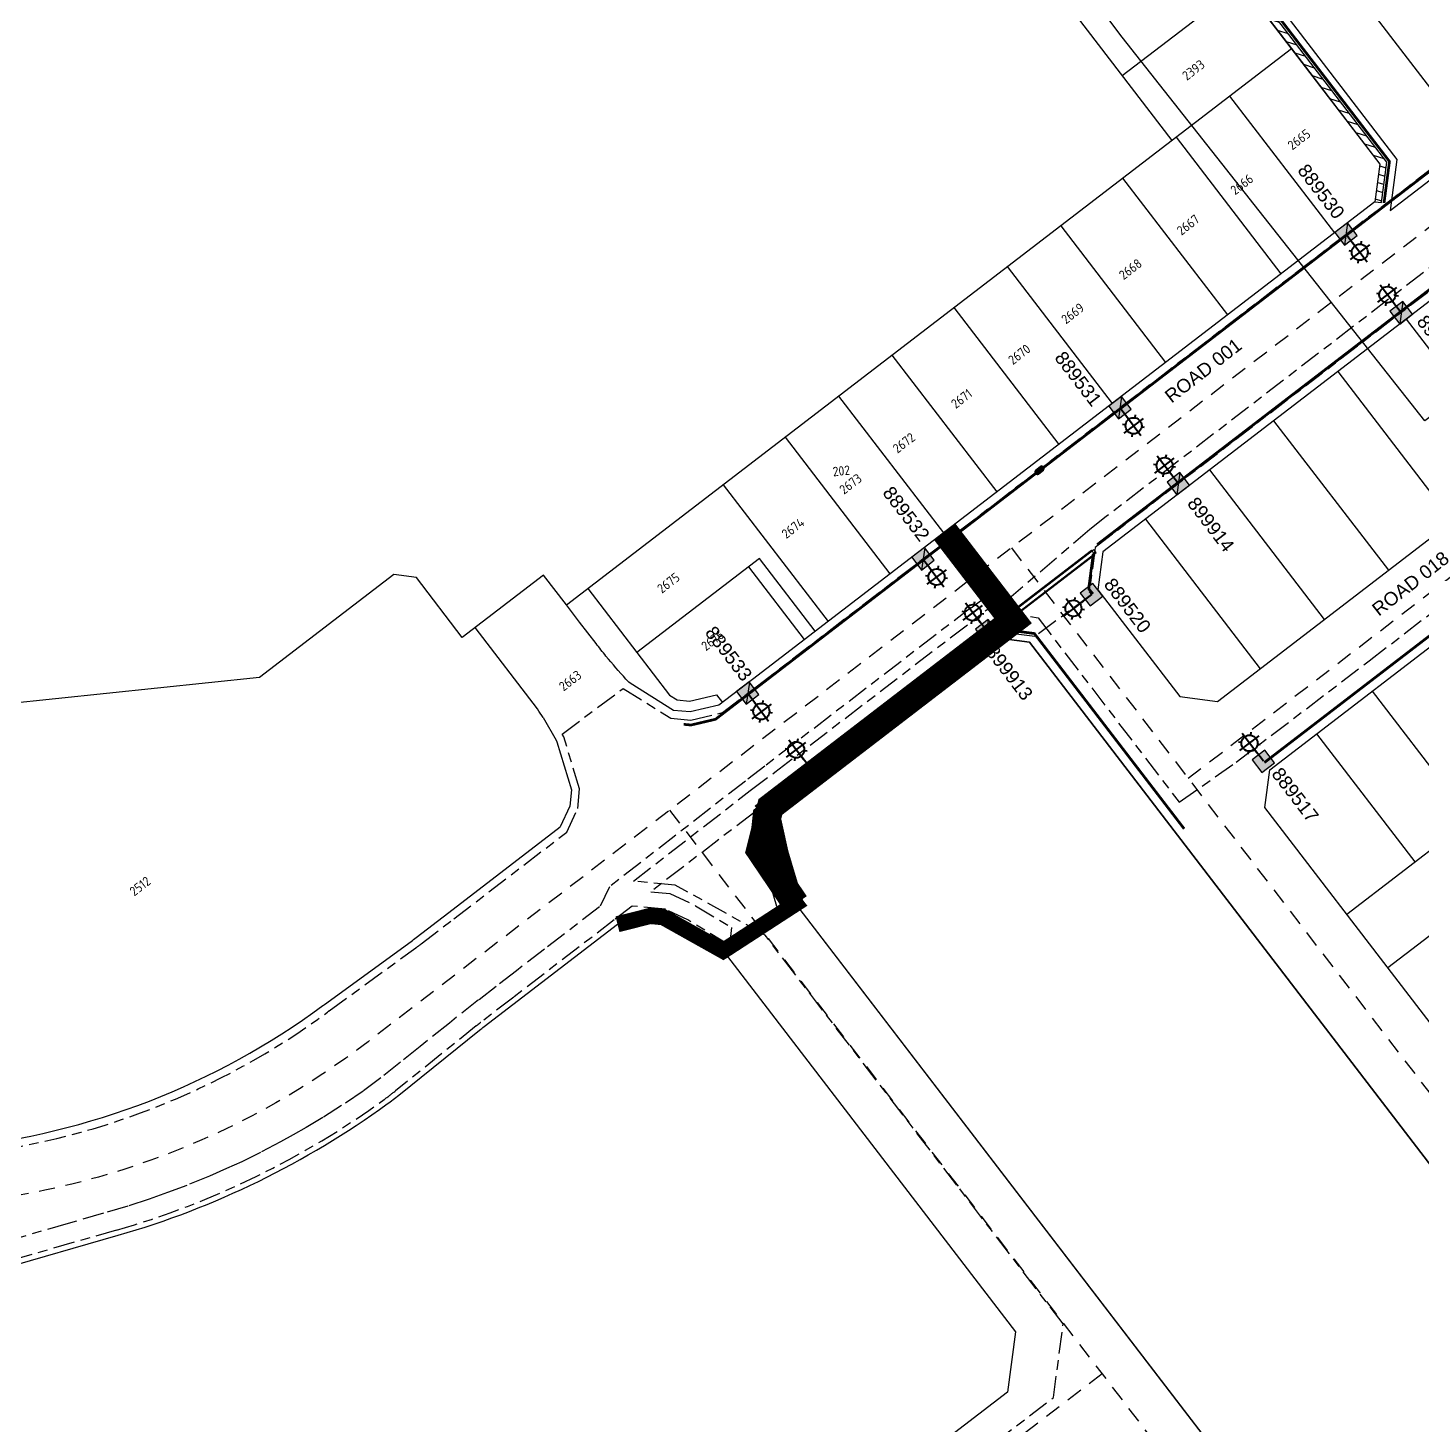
# Model space of a CAD drawing. Extents: x 296374 to 298792, y 6267790 to 6270844.
# Drawn here: x 297912.4 to 298171.3, y 6269477.4 to 6269736.8 of the extents above; entities that cross this region are included whole.
import ezdxf
from ezdxf.enums import TextEntityAlignment as Align

# ---------------------------------------------------------------- set-up
doc = ezdxf.new("R2010")
doc.units = 0
for name, pattern in [('Cable Exist UG', [8.2, 4, -1.2, 1.8, -1.2]), ('Dash', [5, 3, -2]), ('IE Trench LV', [6.5, 5, -1.5])]:
    doc.linetypes.add(name, pattern=pattern)
doc.layers.get('0').update_dxf_attribs({"color": 6})
for name, color, linetype in [('_User Miscellaneous7', 7, 'Continuous'), ('_User_Easement', 7, 'Continuous'), ('_User_Exist_HV_Equip', 7, 'Continuous'), ('_User_Exist_Trench', 7, 'Continuous'), ('_User_SL_Exist', 7, 'Continuous'), ('_User_xref', 6, 'Continuous'), ('D-RD-Stage1-B.E_BDY', 2, 'Continuous'), ('D-RD-Stage1_BDY', 2, 'Continuous'), ('Duct_SP_NEW', 2, 'Continuous'), ('Equip_SP_SL_EXT', 7, 'Continuous'), ('Mains_HV_NEW_U97', 2, 'Continuous'), ('Notes', 7, 'Continuous'), ('Notes_SP_MISC', 7, 'Continuous'), ('SupportsUG_SP_LV_SL_EXT', 7, 'Continuous'), ('Trench_SP_NEW', 2, 'IE Trench LV'), ('UG_Details_SP_MISC', 7, 'Continuous'), ('X-Masterplan_LotLayout_P2$0$D-LO-LOTS-FUTURE', 251, 'Continuous'), ('X-Masterplan_LotLayout_P2$0$D-LO-Stage 1', 251, 'Continuous'), ('X-Masterplan_LotLayout_P2$0$D-LO-Stage 24', 251, 'Continuous'), ('X-Masterplan_LotLayout_P2$0$D-LO-Stage 26', 251, 'Continuous'), ('X-Masterplan_LotLayout_P2$0$D-RD-Future_BDY', 251, 'Continuous'), ('X-Masterplan_LotLayout_P2$0$D-RD-P1_CL', 251, 'Dash'), ('X-Masterplan_LotLayout_P2$0$D-RD-Stage12_BDY', 251, 'Continuous'), ('X-Masterplan_LotLayout_P2$0$D-RD-Stage1_BDY', 251, 'Continuous'), ('X-Masterplan_LotLayout_P2$0$D-RD-Stage24_BDY', 252, 'Continuous'), ('X-Masterplan_LotLayout_P2$0$D-RD-Stage26_BDY', 251, 'Continuous'), ('XR-600340-15-23-CI-DESIGN$0$GN-ANNO-TEXT-LOT', 8, 'Continuous'), ('XR-600340-P4-CI-DESIGN (06032016)$0$GN-ANNO-LOT-No.', 251, 'Continuous')]:
    doc.layers.add(name, color=color, linetype=linetype)
doc.layers.add('Stage 2-DA1', color=160, linetype='Continuous', transparency=0.4)
doc.layers.add('Stage 4-DA1', color=160, linetype='Continuous', transparency=0.4)
doc.layers.add('Viewports', color=6, linetype='Continuous', plot=False)
doc.styles.add('COLUMN_LABEL', font='arial.ttf')
doc.styles.add('iecARIAL', font='arial.ttf', dxfattribs={"height": 2})
doc.styles.add('POLE_LABEL', font='arial.ttf')
doc.styles.get("Standard").update_dxf_attribs({"font": 'arial.ttf'})
doc.styles.add('XR-600340-15-23-CI-DESIGN$0$CDD_AN-ISOCP', font='isocp.shx')
doc.styles.add('XR-600340-P4-CI-DESIGN (06032016)$0$CDD_AN-ISOCP', font='isocp.shx')
doc.linetypes.add('Cable 1', pattern='A,7,-3,["//",Standard,S=1.5,R=0,X=-2.1,Y=-0.7],-0.001', length=10.001)
doc.linetypes.add('IE Trench HV', pattern='A,7,-0.2,["/",Standard,S=3,R=0,X=0.6,Y=-1.4],-2.5', length=9.7)

# ---------------------------------------------------------------- blocks, each defined once
blk = doc.blocks.new('XR-600340-P4-CI-DESIGN (06032016)')
at = {"layer": 'Defpoints', "linetype": 'ByBlock', "char_height": 1.75, "attachment_point": 5, "rotation": 37.4542, "style": 'XR-600340-P4-CI-DESIGN (06032016)$0$CDD_AN-ISOCP'}
for s, insert in [('2663', (298013.12, 6269615.64)), ('2512', (297933.25, 6269577.48))]:
    blk.add_mtext(s, dxfattribs=dict(at, insert=insert))
at = {"layer": 'XR-600340-P4-CI-DESIGN (06032016)$0$GN-ANNO-LOT-No.', "linetype": 'ByBlock', "char_height": 1.75, "attachment_point": 5, "rotation": 37.4542, "style": 'XR-600340-P4-CI-DESIGN (06032016)$0$CDD_AN-ISOCP'}
for s, insert in [('2393', (298128.84, 6269729.01)), ('2665', (298148.45, 6269716.12)), ('2666', (298137.83, 6269707.78)), ('2667', (298127.85, 6269700.26)), ('2668', (298117.14, 6269692.04)), ('2669', (298106.43, 6269683.82)), ('2670', (298096.51, 6269676.21)), ('2671', (298085.8, 6269667.99)), ('2672', (298075.09, 6269659.78)), ('2673', (298065.18, 6269652.17)), ('2674', (298054.49, 6269643.97)), ('2675', (298031.36, 6269633.79)), ('2676', (298039.55, 6269623.12))]:
    blk.add_mtext(s, dxfattribs=dict(at, insert=insert))
blk = doc.blocks.new('X-Masterplan_LotLayout_P2')
at = {"layer": 'X-Masterplan_LotLayout_P2$0$D-LO-LOTS-FUTURE'}
for p, q in [((298168.33, 6269682.76), (298189.63, 6269655)), ((298155.63, 6269673.02), (298176.94, 6269645.26)), ((298143.73, 6269663.89), (298165.04, 6269636.13)), ((298131.83, 6269654.76), (298153.13, 6269626.99)), ((298119.93, 6269645.63), (298141.23, 6269617.86))]:
    blk.add_line(p, q, dxfattribs=at)
at = {"layer": 'X-Masterplan_LotLayout_P2$0$D-LO-Stage 1'}
for p, q in [((298180.34, 6269589.89), (298162.08, 6269613.69)), ((298170.03, 6269581.98), (298151.77, 6269605.78)), ((298212.55, 6269598.84), (298164.94, 6269562.32)), ((298181.14, 6269590.5), (298157.33, 6269572.24))]:
    blk.add_line(p, q, dxfattribs=at)
at = {"layer": 'X-Masterplan_LotLayout_P2$0$D-LO-Stage 24'}
blk.add_line((298137.84, 6269744.96), (298115.62, 6269727.91), dxfattribs=at)
at = {"layer": 'X-Masterplan_LotLayout_P2$0$D-LO-Stage 26'}
for points in [[(298135.53, 6269724.15), (298155.01, 6269698.76)], [(298125.61, 6269716.54), (298145.09, 6269691.15)], [(298115.69, 6269708.93), (298135.17, 6269683.54)], [(298104.19, 6269700.11), (298123.67, 6269674.72)], [(298094.27, 6269692.5), (298113.75, 6269667.11)], [(298084.35, 6269684.89), (298103.83, 6269659.5)], [(298072.85, 6269676.06), (298092.33, 6269650.67)], [(298062.93, 6269668.45), (298082.41, 6269643.06)], [(298053.01, 6269660.84), (298072.49, 6269635.45)], [(298041.51, 6269652.02), (298060.99, 6269626.63)]]:
    blk.add_lwpolyline(points, dxfattribs=at)
at = {"layer": 'X-Masterplan_LotLayout_P2$0$D-LO-Stage 26', "flags": 128}
for points in [[(298048.26, 6269638.29), (298025.51, 6269620.84)], [(298058.61, 6269624.8), (298048.26, 6269638.29)], [(298056.63, 6269623.28), (298046.28, 6269636.77)], [(298016.38, 6269632.74), (298031.58, 6269612.93)], [(298031.58, 6269612.93), (298032.97, 6269612.07), (298035.25, 6269611.85), (298040.27, 6269613.03)], [(298040.27, 6269613.03), (298041.38, 6269611.58)]]:
    blk.add_lwpolyline(points, dxfattribs=at)
at = {"layer": 'X-Masterplan_LotLayout_P2$0$D-RD-Future_BDY'}
for points in [[(297993.08, 6269623.68), (297984.56, 6269634.79), (297980.35, 6269635.34), (297955.45, 6269616.24), (297889.05, 6269609.32)], [(298008.16, 6269635.25), (297993.08, 6269623.68)], [(298012.42, 6269629.69), (298008.16, 6269635.25)], [(298007.04, 6269610.42), (297995.46, 6269625.51)]]:
    blk.add_lwpolyline(points, dxfattribs=at)
at = {"layer": 'X-Masterplan_LotLayout_P2$0$D-RD-Future_BDY', "flags": 128}
blk.add_lwpolyline([(298008.11, 6269608.78, -0.025769), (298007.04, 6269610.42)], format="xyb", dxfattribs=at)
blk.add_lwpolyline([(298008.11, 6269608.78), (298010.51, 6269604.61), (298010.61, 6269604.29)], dxfattribs=at)
at = {"layer": 'X-Masterplan_LotLayout_P2$0$D-RD-P1_CL', "flags": 128}
for points in [[(298408.22, 6269880.56), (297975.57, 6269548.61, -0.138523), (297900.31, 6269518.63), (297148.88, 6269440.3, 0.014342), (297035.12, 6269425.13), (297032.8, 6269424.75)], [(298111.87, 6269486.93), (297964.82, 6269374.11, -0.107375), (297934.09, 6269359.63), (297898.99, 6269351.53)]]:
    blk.add_lwpolyline(points, format="xyb", dxfattribs=at)
for points in [[(298127.86, 6269597.52), (298308.75, 6269736.31)], [(298095.05, 6269640.28), (298224.03, 6269472.16)], [(298031.58, 6269591.58), (298116.74, 6269480.59), (298121.51, 6269474.36)]]:
    blk.add_lwpolyline(points, dxfattribs=at)
at = {"layer": 'X-Masterplan_LotLayout_P2$0$D-RD-Stage12_BDY'}
blk.add_lwpolyline([(298159, 6269438.65), (298127.86, 6269479.23)], dxfattribs=at)
at = {"layer": 'X-Masterplan_LotLayout_P2$0$D-RD-Stage1_BDY'}
for p, q in [((298041.52, 6269565.48), (298095.78, 6269494.76)), ((298095.78, 6269494.76), (298094.3, 6269483.54))]:
    blk.add_line(p, q, dxfattribs=at)
at = {"layer": 'X-Masterplan_LotLayout_P2$0$D-RD-Stage1_BDY', "flags": 128}
for points in [[(298264.51, 6269756.56), (298112, 6269639.55), (298111.07, 6269632.53), (298126.29, 6269612.7), (298133.3, 6269611.78), (298293.56, 6269734.74), (298294.49, 6269741.75), (298287.87, 6269750.37)], [(298209.77, 6269477.61), (298098.38, 6269622.8), (298091.37, 6269623.72), (298053.53, 6269594.69)], [(298053.53, 6269594.69), (298091.37, 6269623.72)], [(298091.37, 6269623.72), (298098.38, 6269622.8), (298209.77, 6269477.61), (298208.85, 6269470.6), (298207.76, 6269469.76)], [(298010.61, 6269604.29), (298013.33, 6269595.39), (298013.04, 6269592.32), (298011.26, 6269588.48)], [(298053.53, 6269594.69), (298051.44, 6269590.38), (298051.21, 6269587.98), (298052.17, 6269583.64), (298054.98, 6269574.22)], [(297990.59, 6269572.61), (298011.26, 6269588.48)], [(298127.86, 6269479.23), (298054.98, 6269574.22)], [(298021.89, 6269570.42), (298027.97, 6269571.95), (298030.38, 6269571.72), (298034.26, 6269569.89), (298041.52, 6269565.48)]]:
    blk.add_lwpolyline(points, dxfattribs=at)
blk.add_lwpolyline([(298229.48, 6269486.42), (298222.47, 6269487.35), (298142.12, 6269592.07), (298143.04, 6269599.08), (298182.71, 6269629.52), (298189.72, 6269628.6), (298270.07, 6269523.87), (298269.15, 6269516.86)], close=True, dxfattribs=at)
for points in [[(297884.75, 6269527.46), (297899.24, 6269528.97, 0.133796), (297967.18, 6269555.31, -0.001656), (297967.47, 6269555.52), (297983.57, 6269567.24, 0.006297), (297984.5, 6269567.94), (297990.59, 6269572.61)], [(297907.34, 6269506.39), (297929.17, 6269512.66, 0.087349), (297979.15, 6269537.06, 0.01221), (297981.28, 6269538.69), (297996.3, 6269550.76, -0.005685), (297997.11, 6269551.4), (298021.89, 6269570.42)], [(298094.3, 6269483.54), (297959.95, 6269380.46, -0.067651), (297943.11, 6269370.83, -0.067651)]]:
    blk.add_lwpolyline(points, format="xyb", dxfattribs=at)
at = {"layer": 'X-Masterplan_LotLayout_P2$0$D-RD-Stage24_BDY'}
for points in [[(298036.18, 6269877.45), (298147.03, 6269732.98)], [(298013.97, 6269860.41), (298124.82, 6269715.93)]]:
    blk.add_lwpolyline(points, dxfattribs=at)
at = {"layer": 'X-Masterplan_LotLayout_P2$0$D-RD-Stage24_BDY', "flags": 128}
blk.add_lwpolyline([(298183.17, 6269720.37), (298254.73, 6269775.27), (298256.86, 6269780.07), (298255.61, 6269788.48), (298255.4, 6269789.35), (298252.04, 6269796.46), (298248.74, 6269801.38), (298245.3, 6269805.85), (298231.3, 6269824.1), (298224.29, 6269825.03), (298147.86, 6269766.39), (298146.94, 6269759.38), (298176.16, 6269721.29)], close=True, dxfattribs=at)
at = {"layer": 'X-Masterplan_LotLayout_P2$0$D-RD-Stage26_BDY', "flags": 128}
blk.add_lwpolyline([(298012.42, 6269629.69), (298147.03, 6269732.98), (298163.47, 6269711.56), (298162.54, 6269704.54), (298046.97, 6269615.87), (298040.73, 6269611.08), (298035.38, 6269609.83), (298032.31, 6269610.12), (298024.22, 6269615.15, -0.012312), (298023.47, 6269615.92, -0.014685), (298019.76, 6269620.2, -0.007714), (298017.91, 6269622.54), (298014.85, 6269626.52), (298012.42, 6269629.69)], format="xyb", dxfattribs=at)
blk = doc.blocks.new('SL_LANTERN_EXT')
at = {"lineweight": 40}
for p, q in [((-1.46, 5.68), (-1.06, 5.28)), ((0, 1.97), (0, 6.47)), ((1.46, 5.68), (1.06, 5.28)), ((-2.25, 4.22), (2.25, 4.22)), ((-1.46, 2.76), (-1.06, 3.16)), ((0, 0), (0, 2.72)), ((1.46, 2.76), (1.06, 3.16))]:
    blk.add_line(p, q, dxfattribs=at)
blk.add_circle((0, 4.22), 1.5, dxfattribs=at)
at = {"style": 'iecARIAL', "flags": 8}
blk.add_attdef('ASSET_NUM', (1.5, 1.5), '', height=2.5, dxfattribs=at)
for tag, p, height, flags in [('OPERATING_VOLTAGE', (0.98, -1.65), 0.2, 9), ('ORIENTATION', (0.98, -1.85), 0.2, 9), ('OWNED_BY', (0.98, -2.05), 0.2, 9), ('STATE', (0.98, -2.25), 0.2, 9), ('CONSTRUCTED_VOLTAGE', (0.98, -0.65), 0.2, 9), ('CONTROL_TYPE', (0.98, -0.85), 0.2, 9), ('LANTERN_PURPOSE', (0.98, -1.05), 0.2, 9), ('LANTERN_TYPE', (0.98, -1.25), 0.2, 9), ('NO_PHASES', (0.98, -1.45), 0.2, 9), ('USAGE', (0.98, -2.45), 0.2, 9), ('CEXIST', (0.98, -2.65), 0.2, 9), ('LNUMBER', (2.18, -3.25), 2.5, 8), ('CNEW', (0.98, -2.85), 0.2, 9), ('CNUMBER', (0.98, -3.05), 0.2, 9), ('CREMOVE', (0.98, -3.25), 0.2, 9), ('CREPLACE', (0.98, -3.45), 0.2, 9), ('LKINGHEIGHT', (0.98, -3.65), 0.2, 9), ('LBRACKET', (0.98, -3.85), 0.2, 9), ('LBRACKETVOCAB', (0.98, -4.05), 0.2, 9), ('LCATEGORY', (0.98, -4.25), 0.2, 9), ('LCHARGE1', (0.98, -4.45), 0.2, 9), ('LCHARGE1PERCENT', (0.98, -4.65), 0.2, 9), ('LCHARGE2', (0.98, -4.85), 0.2, 9), ('LCHARGE2PERCENT', (0.98, -5.05), 0.2, 9), ('LCHARGE3', (0.98, -5.25), 0.2, 9), ('LCHARGE3PERCENT', (0.98, -5.45), 0.2, 9), ('LEXIST', (0.98, -5.65), 0.2, 9), ('LLAMP', (0.98, -5.85), 0.2, 9), ('LLAMPVOCAB', (0.98, -6.05), 0.2, 9), ('LMAST', (0.98, -6.25), 0.2, 9), ('LMASTVOCAB', (0.98, -6.45), 0.2, 9), ('LNEW', (0.98, -6.65), 0.2, 9), ('LANTNUMBER', (0.98, -6.85), 0.2, 9), ('LOUTREACH', (0.98, -7.25), 0.2, 9), ('LOUTREACHVOCAB', (0.98, -7.45), 0.2, 9), ('LRATECODE', (0.98, -7.65), 0.2, 9), ('LREMOVE', (0.98, -7.85), 0.2, 9), ('STREETNAME', (0.98, -9.25), 0.2, 9), ('SUBURB', (0.98, -9.45), 0.2, 1), ('LREPLACE', (0.98, -8.05), 0.2, 9), ('LTYPE', (0.98, -8.25), 0.2, 9), ('LTYPEVOCAB', (0.98, -8.45), 0.2, 9), ('LEGEND', (0.98, -8.65), 0.2, 9), ('LOCATION', (0.98, -8.85), 0.2, 9), ('NOTES', (0.98, -9.05), 0.2, 9)]:
    blk.add_attdef(tag, p, '', height=height, dxfattribs=dict(flags=flags))
blk = doc.blocks.new('COLUMN_EXT')
blk.add_hatch(color=256).paths.add_polyline_path([(-1.49, 1.48), (-1.49, -1.49), (1.48, -1.49), (1.48, 1.48)])
blk.add_lwpolyline([(-1.49, -1.49), (1.48, -1.49), (1.48, 1.48), (-1.49, 1.48)], close=True)
for tag, height, style, flags, p in [('ASSET_NUM', 2.5, 'COLUMN_LABEL', 8, (2, 2)), ('STRUCTURE_PLANT_NUMBER', 0.2, 'POLE_LABEL', 9, (1.81, 0.03)), ('STREET_CODE', 0.2, 'COLUMN_LABEL', 9, (1.81, -0.2))]:
    blk.add_attdef(tag, text='', height=height, dxfattribs=dict(style=style, flags=flags)).set_placement(p, align=Align.MIDDLE_LEFT)
at = {"flags": 1}
blk.add_attdef('Z', (1.81, -2.35), '', height=0.2, dxfattribs=at)
at = {"flags": 9}
for tag, p in [('COLUMN_TYPE', (1.81, -0.4)), ('OWNED_BY', (1.81, -0.6)), ('STATE', (1.81, -0.8)), ('USAGE', (1.81, -1)), ('STREETNAME', (1.81, -1.6)), ('SUBURB', (1.81, -1.8)), ('LEGEND', (1.81, -1.2)), ('LOCATION', (1.81, -1.4)), ('NOTES', (1.81, -2))]:
    blk.add_attdef(tag, text='', height=0.2, dxfattribs=at).set_placement(p, align=Align.MIDDLE_LEFT)
blk = doc.blocks.new('*U77')
at = {"lineweight": 40}
for p, q in [((-2.3, 5.39), (-2.37, 4.83)), ((-4.61, 3.62), (-4.05, 3.54)), ((-4.35, 1.98), (-0.78, 4.72)), ((-1.2, 1.56), (-3.94, 5.13)), ((-0.52, 3.08), (-1.08, 3.15)), ((-2.84, 1.3), (-2.76, 1.86)), ((0, 0), (-1.66, 2.16))]:
    blk.add_line(p, q, dxfattribs=at)
blk.add_circle((-2.57, 3.35), 1.5, dxfattribs=at)
at = {"style": 'iecARIAL', "flags": 8}
blk.add_attdef('ASSET_NUM', (1.5, 1.5), '', height=2.5, dxfattribs=at)
for tag, p, height, flags in [('OPERATING_VOLTAGE', (0.98, -1.65), 0.2, 9), ('ORIENTATION', (0.98, -1.85), 0.2, 9), ('OWNED_BY', (0.98, -2.05), 0.2, 9), ('STATE', (0.98, -2.25), 0.2, 9), ('CONSTRUCTED_VOLTAGE', (0.98, -0.65), 0.2, 9), ('CONTROL_TYPE', (0.98, -0.85), 0.2, 9), ('LANTERN_PURPOSE', (0.98, -1.05), 0.2, 9), ('LANTERN_TYPE', (0.98, -1.25), 0.2, 9), ('NO_PHASES', (0.98, -1.45), 0.2, 9), ('USAGE', (0.98, -2.45), 0.2, 9), ('CEXIST', (0.98, -2.65), 0.2, 9), ('LNUMBER', (2.18, -3.25), 2.5, 8), ('CNEW', (0.98, -2.85), 0.2, 9), ('CNUMBER', (0.98, -3.05), 0.2, 9), ('CREMOVE', (0.98, -3.25), 0.2, 9), ('CREPLACE', (0.98, -3.45), 0.2, 9), ('LKINGHEIGHT', (0.98, -3.65), 0.2, 9), ('LBRACKET', (0.98, -3.85), 0.2, 9), ('LBRACKETVOCAB', (0.98, -4.05), 0.2, 9), ('LCATEGORY', (0.98, -4.25), 0.2, 9), ('LCHARGE1', (0.98, -4.45), 0.2, 9), ('LCHARGE1PERCENT', (0.98, -4.65), 0.2, 9), ('LCHARGE2', (0.98, -4.85), 0.2, 9), ('LCHARGE2PERCENT', (0.98, -5.05), 0.2, 9), ('LCHARGE3', (0.98, -5.25), 0.2, 9), ('LCHARGE3PERCENT', (0.98, -5.45), 0.2, 9), ('LEXIST', (0.98, -5.65), 0.2, 9), ('LLAMP', (0.98, -5.85), 0.2, 9), ('LLAMPVOCAB', (0.98, -6.05), 0.2, 9), ('LMAST', (0.98, -6.25), 0.2, 9), ('LMASTVOCAB', (0.98, -6.45), 0.2, 9), ('LNEW', (0.98, -6.65), 0.2, 9), ('LANTNUMBER', (0.98, -6.85), 0.2, 9), ('LOUTREACH', (0.98, -7.25), 0.2, 9), ('LOUTREACHVOCAB', (0.98, -7.45), 0.2, 9), ('LRATECODE', (0.98, -7.65), 0.2, 9), ('LREMOVE', (0.98, -7.85), 0.2, 9), ('STREETNAME', (0.98, -9.25), 0.2, 9), ('SUBURB', (0.98, -9.45), 0.2, 1), ('LREPLACE', (0.98, -8.05), 0.2, 9), ('LTYPE', (0.98, -8.25), 0.2, 9), ('LTYPEVOCAB', (0.98, -8.45), 0.2, 9), ('LEGEND', (0.98, -8.65), 0.2, 9), ('LOCATION', (0.98, -8.85), 0.2, 9), ('NOTES', (0.98, -9.05), 0.2, 9)]:
    blk.add_attdef(tag, p, '', height=height, dxfattribs=dict(flags=flags))
blk = doc.blocks.new('HV_STJ_NEW')
blk.add_hatch(color=256).paths.add_polyline_path([(0.88, 0, 0.543383), (0.59, 0.45), (-0.59, 0.45, 0.543383), (-0.88, 0, 0.543383), (-0.59, -0.45), (0.59, -0.45, 0.543383)])
blk.add_lwpolyline([(-0.91, 0.13), (-0.91, -0.13, 0.414214), (-0.59, -0.45), (0.59, -0.45, 0.414214), (0.91, -0.13), (0.91, 0.13, 0.414214), (0.59, 0.45), (-0.59, 0.45, 0.414214)], format="xyb", close=True)
for tag, flags, p in [('ORIENTATION', 9, (1.5, 0)), ('OWNED_BY', 9, (1.5, -0.8)), ('OPERATED_BY', 9, (1.5, -1)), ('TYPE', 9, (1.5, -1.4)), ('OPERATING_VOLTAGE', 9, (1.5, -1.6)), ('CONSTRUCTED_VOLTAGE', 9, (1.5, -1.8)), ('Z', 1, (1.5, -2.2)), ('USAGE', 9, (1.5, -0.2)), ('LEGEND', 9, (1.5, -0.4)), ('NOTES', 9, (1.5, -0.6)), ('MAINTAINED_BY', 9, (1.5, -1.2)), ('NUMBER_OF_PHASES', 9, (1.5, -2))]:
    blk.add_attdef(tag, text='', height=0.2, dxfattribs=dict(flags=flags)).set_placement(p, align=Align.MIDDLE_LEFT)

msp = doc.modelspace()

# ---------------------------------------------------------------- hatches: boundary and pattern name
at = {"layer": '_User_Easement'}
h = msp.add_hatch(dxfattribs=at)
h.set_pattern_fill('ANSI31', color=256, scale=0.48, angle=80)
h.set_pattern_definition([(342.4972, (298031.1893, 6269883.9587), (0.458346, 1.453442), [])])
h.paths.add_polyline_path([(298163.47, 6269711.56), (298162.54, 6269704.54), (298163.73, 6269704.39), (298164.72, 6269711.89), (298031.65, 6269885.33), (298030.7, 6269884.6)])

# ---------------------------------------------------------------- linework, layer by layer
at = {"layer": '_User Miscellaneous7', "linetype": 'Cable Exist UG'}
for points in [[(298457.5, 6269911.97), (298416.65, 6269880.33), (298394.15, 6269862.85), (298367.87, 6269845), (298365.63, 6269843.39), (298294.26, 6269788.78), (298292.36, 6269785.17), (298266.32, 6269764.51), (298266.32, 6269764.51), (298262.56, 6269761.45), (298112.65, 6269646.09), (298112.65, 6269646.09), (298109.63, 6269643.73), (298093.66, 6269630.07), (298090.04, 6269630.95), (298087.54, 6269629.12)], [(298026.83, 6269424.23), (298102.85, 6269482.56), (298104.64, 6269496.2), (298084.93, 6269521.95), (298084.93, 6269521.95), (298049.3, 6269568.39), (298032.63, 6269577.69), (298024.88, 6269578.43), (298024.88, 6269578.43), (298046.56, 6269595.25), (298046.56, 6269595.25), (298051.14, 6269598.66), (298090.52, 6269628.84), (298099.99, 6269627.3), (298126.2, 6269593.07), (298136.75, 6269600.51), (298136.75, 6269600.51), (298161.49, 6269619.32), (298161.49, 6269619.32), (298181.27, 6269634.61)], [(298087.57, 6269629.2), (298049.27, 6269599.78), (298045.65, 6269597), (298020.42, 6269577.39), (298018.58, 6269573.64), (298008.33, 6269565.79), (298003.12, 6269561.79), (297999.34, 6269558.87), (297996.11, 6269556.35), (297990.67, 6269552.07), (297985.26, 6269547.73), (297981.6, 6269544.81), (297977.96, 6269541.88), (297974.69, 6269539.43), (297970.66, 6269536.75), (297967.16, 6269534.53), (297964.08, 6269532.67), (297961.7, 6269531.31), (297959.32, 6269530), (297955.58, 6269528.04), (297952.14, 6269526.33), (297949.31, 6269525.04), (297946.14, 6269523.65), (297941.95, 6269521.93), (297938.35, 6269520.62), (297934.94, 6269519.37), (297930.99, 6269518.06), (297926.45, 6269516.75), (297919.9, 6269514.87), (297906.58, 6269511)]]:
    msp.add_lwpolyline(points, dxfattribs=at)
at = {"layer": '_User_Easement', "flags": 128}
msp.add_lwpolyline([(298163.73, 6269704.39), (298164.72, 6269711.89), (298031.65, 6269885.33), (298030.7, 6269884.6), (298163.47, 6269711.56), (298162.54, 6269704.54), (298163.73, 6269704.39)], dxfattribs=at)
at = {"layer": '_User_Exist_Trench', "linetype": 'Continuous', "const_width": 0.5, "flags": 128}
msp.add_lwpolyline([(298110.24, 6269639.22), (298109.45, 6269633.21), (298109.45, 6269632.61), (298110.18, 6269631.74)], dxfattribs=at)
at = {"layer": '_User_SL_Exist', "color": 7, "linetype": 'Cable Exist UG'}
for points in [[(298263.42, 6269757.6), (298110.59, 6269640.36), (298109.5, 6269632.11), (298109.89, 6269631.62), (298099.41, 6269623.85), (298090.46, 6269624.9), (298057.82, 6269599.24), (298051.85, 6269594.66), (298049.97, 6269590.8), (298049.69, 6269587.88), (298050.71, 6269583.26), (298053.62, 6269573.53), (298051.48, 6269573.7), (298048.78, 6269582.76), (298047.67, 6269587.76), (298047.83, 6269589.41), (298047.21, 6269591.12), (298028.09, 6269576.46), (298031.59, 6269576.13), (298036.39, 6269573.86), (298043.07, 6269569.8), (298042.71, 6269566.39), (298042.54, 6269566.61), (298034.97, 6269571.22), (298030.78, 6269573.19), (298024.63, 6269573.77), (298021.29, 6269571.21), (298002.63, 6269556.89), (297996.5, 6269552.19, 0.005685), (297995.68, 6269551.54), (297980.65, 6269539.47, -0.01221), (297978.56, 6269537.87, -0.087349), (297928.89, 6269513.62), (297907.11, 6269507.37)], [(297899.39, 6269527.48, 0.133796), (297968.07, 6269554.11, -0.001656), (297968.35, 6269554.31), (297984.45, 6269566.03, 0.006297), (297985.41, 6269566.75), (297991.5, 6269571.42), (298012.47, 6269587.51), (298014.51, 6269591.92), (298014.85, 6269595.54), (298011.9, 6269605.22), (298011.61, 6269605.72), (298022.93, 6269614.19), (298031.82, 6269608.66), (298035.49, 6269608.31), (298041.39, 6269609.7), (298046.08, 6269613.3), (298047.88, 6269614.68), (298078.61, 6269638.26), (298115.2, 6269666.34), (298157.19, 6269698.56), (298191.26, 6269724.71), (298227.01, 6269752.13)]]:
    msp.add_lwpolyline(points, format="xyb", dxfattribs=at)
at = {"layer": 'D-RD-Stage1-B.E_BDY', "flags": 128}
for points in [[(298209.77, 6269477.61), (298098.38, 6269622.8), (298091.37, 6269623.72), (298053.53, 6269594.69)], [(298209.77, 6269477.61), (298098.38, 6269622.8), (298091.37, 6269623.72), (298053.53, 6269594.69)], [(298091.37, 6269623.72), (298098.38, 6269622.8), (298209.77, 6269477.61), (298208.85, 6269470.6), (298166.01, 6269437.72), (298159, 6269438.65), (298054.98, 6269574.22)]]:
    msp.add_lwpolyline(points, dxfattribs=at)
at = {"layer": 'D-RD-Stage1_BDY', "flags": 128}
msp.add_lwpolyline([(298229.48, 6269486.42), (298222.47, 6269487.35), (298142.12, 6269592.07), (298143.04, 6269599.08), (298182.71, 6269629.52), (298189.72, 6269628.6), (298270.07, 6269523.87), (298269.15, 6269516.86)], close=True, dxfattribs=at)
at = {"layer": 'Duct_SP_NEW', "lineweight": 0}
for p, q in [((298091.57, 6269625.79), (298109.9, 6269639.84)), ((298092.2, 6269624.96), (298110.53, 6269639.01)), ((298109.9, 6269639.84), (298110.21, 6269639.43)), ((298110.53, 6269639.01), (298110.21, 6269639.43)), ((298091.57, 6269625.79), (298091.88, 6269625.37)), ((298092.2, 6269624.96), (298091.88, 6269625.37))]:
    msp.add_line(p, q, dxfattribs=at)
at = {"layer": 'Mains_HV_NEW_U97', "linetype": 'Cable 1', "lineweight": -3, "ltscale": 0.95, "flags": 128}
msp.add_lwpolyline([(298080.25, 6269978.14), (298074.59, 6269982.22), (298070.23, 6269987.9), (297993.27, 6269928.85), (297997.97, 6269922.53), (298006.21, 6269921.44), (298166.6, 6269712.39), (298165.36, 6269702.94), (298257.16, 6269773.37), (298258.98, 6269777.45), (298279.33, 6269795.32), (298283.83, 6269796.1), (298289.31, 6269798.03), (298293.16, 6269800.98), (298382.6, 6269869.6), (298386.48, 6269872.58, 0.055907), (298409.24, 6269894.33), (298428.85, 6269868.66)], format="xyb", dxfattribs=at)
at = {"layer": 'Notes', "flags": 128}
for points in [[(298157.46, 6269700.64), (298156.91, 6269696.48)], [(298167.7, 6269686.02), (298167.15, 6269681.86)], [(298078.94, 6269640.29), (298078.33, 6269636.19)], [(298090.74, 6269626.98), (298090.19, 6269622.81)], [(298046.41, 6269615.33), (298045.81, 6269611.22)]]:
    msp.add_lwpolyline(points, dxfattribs=at)
at = {"layer": 'Notes', "elevation": 10.5, "flags": 128}
for points in [[(298115.47, 6269668.42), (298114.93, 6269664.26)], [(298126.32, 6269654.28), (298125.77, 6269650.12)]]:
    msp.add_lwpolyline(points, dxfattribs=at)
at = {"layer": 'Stage 2-DA1', "flags": 128}
for points, const_width in [([(298054.98, 6269574.22), (298048.27, 6269584.15), (298050.28, 6269592.19), (298095.33, 6269626.76), (298082.67, 6269643.26)], 5), ([(298054.98, 6269574.22), (298052.17, 6269583.64), (298050.28, 6269592.19), (298095.33, 6269626.76), (298082.67, 6269643.26)], 3)]:
    msp.add_lwpolyline(points, dxfattribs=dict(at, const_width=const_width))
at = {"layer": 'Stage 4-DA1', "const_width": 3, "flags": 128}
msp.add_lwpolyline([(298021.89, 6269570.42), (298027.97, 6269571.95), (298030.38, 6269571.72), (298041.52, 6269565.48), (298054.98, 6269574.22), (298047.75, 6269583.64), (298048.52, 6269590.85), (298053.53, 6269594.69), (298095.33, 6269626.76)], dxfattribs=at)
at = {"layer": 'Trench_SP_NEW', "linetype": 'IE Trench HV', "lineweight": -3, "const_width": 0.5, "flags": 128}
msp.add_lwpolyline([(298022.67, 6269897.86), (298165.24, 6269712.03), (298164.23, 6269704.32)], dxfattribs=at)
at = {"layer": 'UG_Details_SP_MISC'}
for p, q in [((298091.66, 6269625.66), (298110.34, 6269639.99)), ((298092.1, 6269625.09), (298110.78, 6269639.42)), ((298110.34, 6269639.99), (298110.56, 6269639.7)), ((298110.78, 6269639.42), (298110.56, 6269639.7)), ((298091.66, 6269625.66), (298091.88, 6269625.37)), ((298092.1, 6269625.09), (298091.88, 6269625.37))]:
    msp.add_line(p, q, dxfattribs=at)
at = {"layer": 'UG_Details_SP_MISC', "lineweight": 0, "const_width": 0.5, "flags": 128}
for points in [[(298034.19, 6269607.53), (298035.55, 6269607.4), (298040.1, 6269608.47), (298100.22, 6269654.61), (298256.11, 6269774.2), (298257.79, 6269777.98)], [(298110.96, 6269640.89), (298263.29, 6269757.77), (298268.52, 6269759.7)], [(298182.24, 6269631.3), (298142.01, 6269600.43)], [(298047.49, 6269592.2), (298090.33, 6269625.07)], [(298091.59, 6269625.4), (298099.3, 6269624.39), (298127.12, 6269588.13)]]:
    msp.add_lwpolyline(points, dxfattribs=at)
at = {"layer": 'Viewports', "lineweight": -3, "flags": 128}
msp.add_lwpolyline([(298173.77, 6269737.97), (298248.22, 6269816.81), (298310.48, 6269855.49), (298464.92, 6269949.25), (298601.92, 6269925.71), (298353.2, 6269752.58), (298234.78, 6269711.71), (298171.8, 6269663.89), (298115.62, 6269735.12), (298006.49, 6269879.83), (298043.84, 6269907.1)], close=True, dxfattribs=at)

# ---------------------------------------------------------------- block references
at = {"layer": '_User_Exist_HV_Equip', "rotation": 39.23551010834293}
msp.add_blockref('HV_STJ_NEW', (298100.25, 6269654.7), dxfattribs=at)
at = {"layer": '_User_xref', "color": 6}
msp.add_blockref('X-Masterplan_LotLayout_P2', (0, 0), dxfattribs=at)
at = {"layer": '_User_xref', "color": 6, "lineweight": -3}
msp.add_blockref('XR-600340-P4-CI-DESIGN (06032016)', (0, 0), dxfattribs=at)
at = {"layer": 'Equip_SP_SL_EXT'}
for p, rotation in [((298157.19, 6269698.56), 216.8386212781519), ((298167.42, 6269683.94), 37.49722225961033), ((298115.2, 6269666.34), 216.8386212781519), ((298126.05, 6269652.2, 10.5), 37.49722225961033), ((298078.61, 6269638.26), 216.8386212781519), ((298109.9, 6269631.62), 127.4972222596103), ((298090.46, 6269624.9), 37.49722225961033), ((298046.08, 6269613.3), 216.8386212781519), ((298141.82, 6269600.67), 37.49722225961033)]:
    msp.add_blockref('SL_LANTERN_EXT', p, dxfattribs=dict(at, rotation=rotation))
msp.add_blockref('*U77', (298057.65, 6269599.45), dxfattribs=at)
at = {"layer": 'SupportsUG_SP_LV_SL_EXT'}
ref = msp.add_blockref('COLUMN_EXT', (298157.19, 6269698.56), dxfattribs=dict(at, rotation=307.4972223019805))
ref.add_attrib('ASSET_NUM', '889530', dxfattribs={"layer": '0', "height": 2.5, "rotation": 307.4972}).set_placement((298149.02, 6269711.1), align=Align.MIDDLE_LEFT)
ref = msp.add_blockref('COLUMN_EXT', (298167.42, 6269683.94), dxfattribs=dict(at, rotation=37.49722225961033))
ref.add_attrib('ASSET_NUM', '899915', dxfattribs={"layer": '0', "height": 2.5, "rotation": 307.4972}).set_placement((298171.15, 6269683.04), align=Align.MIDDLE_LEFT)
ref = msp.add_blockref('COLUMN_EXT', (298115.2, 6269666.34, 10.5), dxfattribs=dict(at, rotation=307.4972223019805))
ref.add_attrib('ASSET_NUM', '889531', dxfattribs={"layer": '0', "height": 2.5, "rotation": 307.4972}).set_placement((298103.91, 6269676.32, 10.5), align=Align.MIDDLE_LEFT)
ref = msp.add_blockref('COLUMN_EXT', (298126.05, 6269652.2, 10.5), dxfattribs=dict(at, rotation=37.49722225961033))
ref.add_attrib('ASSET_NUM', '899914', dxfattribs={"layer": '0', "height": 2.5, "rotation": 307.4972}).set_placement((298128.54, 6269649.26, 10.5), align=Align.MIDDLE_LEFT)
ref = msp.add_blockref('COLUMN_EXT', (298078.65, 6269638.26), dxfattribs=dict(at, rotation=307.49722231858))
ref.add_attrib('ASSET_NUM', '889532', dxfattribs={"layer": '0', "height": 2.5, "rotation": 307.4972}).set_placement((298071.97, 6269651.25), align=Align.MIDDLE_LEFT)
ref = msp.add_blockref('COLUMN_EXT', (298109.9, 6269631.62), dxfattribs=dict(at, rotation=127.4972222596103))
ref.add_attrib('ASSET_NUM', '889520', dxfattribs={"layer": '0', "height": 2.5, "rotation": 307.4972}).set_placement((298113.06, 6269634.23), align=Align.MIDDLE_LEFT)
ref = msp.add_blockref('COLUMN_EXT', (298046.09, 6269613.36), dxfattribs=dict(at, rotation=307.4972223006134))
ref.add_attrib('ASSET_NUM', '889533', dxfattribs={"layer": '0', "height": 2.5, "rotation": 307.4972}).set_placement((298039.01, 6269625.29), align=Align.MIDDLE_LEFT)
ref = msp.add_blockref('COLUMN_EXT', (298090.46, 6269624.9), dxfattribs=dict(at, rotation=37.49722225961033))
ref.add_attrib('ASSET_NUM', '899913', dxfattribs={"layer": '0', "height": 2.5, "rotation": 307.4972}).set_placement((298091.14, 6269621.72), align=Align.MIDDLE_LEFT)
ref = msp.add_blockref('COLUMN_EXT', (298141.82, 6269600.67), dxfattribs=dict(at, rotation=37.49722225961033))
ref.add_attrib('ASSET_NUM', '889517', dxfattribs={"layer": '0', "height": 2.5, "rotation": 307.4972}).set_placement((298144.2, 6269599.05), align=Align.MIDDLE_LEFT)

# ---------------------------------------------------------------- texts
at = {"layer": 'Notes_SP_MISC', "char_height": 2.5, "width": 44.4821, "attachment_point": 1, "rotation": 37.9353}
for s, insert in [('ROAD 001', (298123.23, 6269669.02)), ('ROAD 018', (298161.71, 6269629.46))]:
    msp.add_mtext(s, dxfattribs=dict(at, insert=insert))
at = {"layer": 'XR-600340-15-23-CI-DESIGN$0$GN-ANNO-TEXT-LOT', "insert": (298063.47, 6269654.59), "char_height": 1.75, "attachment_point": 5, "rotation": 5.9509, "style": 'XR-600340-15-23-CI-DESIGN$0$CDD_AN-ISOCP'}
msp.add_mtext('202', dxfattribs=at)

doc.saveas('drawing.dxf')
